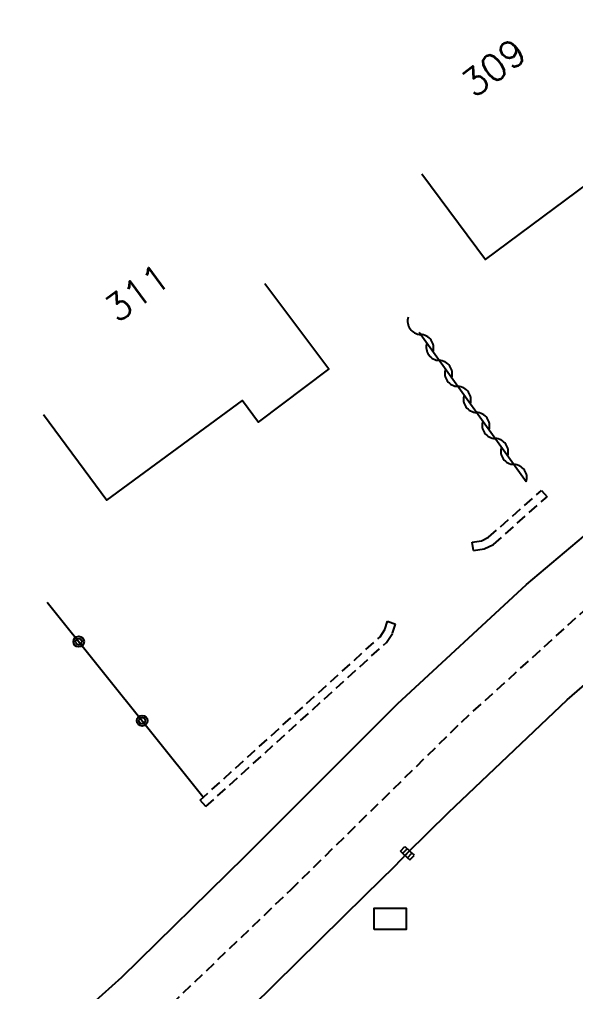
# Model space of a CAD drawing. Header units: millimetres. Extents: x 133016 to 134000, y 142000 to 143000.
# Drawn here: x 133351.46 to 133377.51, y 142299.89 to 142345.48 of the extents above; entities that cross this region are included whole.
import ezdxf
from ezdxf.enums import TextEntityAlignment as Align

# ---------------------------------------------------------------- set-up
doc = ezdxf.new("R2010")
doc.units = ezdxf.units.MM
doc.linetypes.add('DASHED', pattern=[0.75, 0.5, -0.25])
doc.layers.get('0').update_dxf_attribs({"linetype": 'CONTINUOUS'})
for name, color, linetype in [('W0001', 6, 'DASHED'), ('W0008', 7, 'CONTINUOUS'), ('W0100', 7, 'CONTINUOUS'), ('W0112', 1, 'DASHED'), ('W0310', 3, 'CONTINUOUS'), ('W0322', 7, 'CONTINUOUS'), ('W0400', 7, 'CONTINUOUS'), ('W0991', 7, 'CONTINUOUS'), ('W1471', 7, 'CONTINUOUS')]:
    doc.layers.add(name, color=color, linetype=linetype)
doc.styles.get("Standard").update_dxf_attribs({"font": 'romans.shx', "width": 0.85})

# ---------------------------------------------------------------- blocks, each defined once
blk = doc.blocks.new('t310o')
at = {"color": 0, "linetype": 'Continuous'}
for centre, start, end in [((-0.5, 0.375), 216.8699, 323.1304), ((0.5, -0.375), 36.8699, 143.1303)]:
    blk.add_arc(centre, 0.625, start, end, dxfattribs=at)
blk = doc.blocks.new('t322o')
at = {"color": 0, "linetype": 'Continuous'}
for radius in [0.25, 0.15]:
    blk.add_circle((0, 0), radius, dxfattribs=at)
blk = doc.blocks.new('T1471')
at = {"color": 0, "linetype": 'Continuous', "flags": 128}
blk.add_lwpolyline([(-0.75, -0.5), (-0.75, 0.5), (0.75, 0.5), (0.75, -0.5), (-0.75, -0.5)], dxfattribs=at)
blk = doc.blocks.new('T400')
for p, q in [((-0.15, 0.3), (0.15, 0.3)), ((-0.15, -0.25), (-0.15, 0.3)), ((-0.15, 0.15), (0.15, 0.15)), ((-0.15, 0), (0.15, 0)), ((0.15, 0.3), (0.15, -0.25)), ((-0.15, -0.15), (0.15, -0.15)), ((-0.15, -0.25), (-0.15, -0.3)), ((-0.15, -0.3), (0.15, -0.3)), ((0.15, -0.3), (0.15, -0.25))]:
    blk.add_line(p, q)

msp = doc.modelspace()

# ---------------------------------------------------------------- linework, layer by layer
at = {"layer": 'W0001'}
msp.add_lwpolyline([(133298.314, 142262.823), (133304.768, 142264.947), (133311, 142266.764), (133318.644, 142270.241), (133326.256, 142274.118), (133331.708, 142277.386), (133339.108, 142282.346), (133345.882, 142287.617), (133355.344, 142296.191), (133364.168, 142304.662), (133372.162, 142312.525), (133378.148, 142317.978), (133383.336, 142322.254), (133389.795, 142327.07), (133398.998, 142333.37), (133408.988, 142339.64)], dxfattribs=at)
at = {"layer": 'W0008'}
for points in [[(133306.849, 142260.526), (133311.334, 142262.999), (133315.102, 142264.856), (133320.38, 142267.606), (133326.825, 142271.365), (133330.096, 142273.371), (133333.249, 142275.443), (133340.756, 142280.608), (133345.268, 142284.044), (133351.449, 142289.278), (133355.975, 142293.176), (133360.21, 142297.067), (133367.665, 142304.419), (133369.036, 142305.765), (133369.628, 142306.375), (133371.555, 142308.286), (133377.12, 142313.569), (133382.016, 142317.828), (133384.488, 142319.829), (133388.304, 142322.76), (133392.891, 142326.117), (133401.365, 142331.691), (133423.479, 142345.476)], [(133351.73, 142296.498), (133356.259, 142300.569), (133362.01, 142306.223), (133369.173, 142313.374), (133375.213, 142318.973), (133378.474, 142321.735), (133381.106, 142323.869), (133389.225, 142329.88), (133395.857, 142334.541), (133400.935, 142337.872), (133405.275, 142340.517)]]:
    msp.add_lwpolyline(points, dxfattribs=at)
at = {"layer": 'W0100'}
for points in [[(133370.313, 142338.239), (133373.295, 142334.225), (133382.933, 142341.386)], [(133352.585, 142326.951), (133355.552, 142322.926), (133361.911, 142327.613), (133362.653, 142326.593), (133365.957, 142329.075), (133362.954, 142333.073), (133362.954, 142333.073), (133362.954, 142333.073), (133362.954, 142333.073), (133362.954, 142333.073), (133362.954, 142333.073), (133362.954, 142333.073), (133362.954, 142333.073), (133362.954, 142333.073), (133362.954, 142333.073), (133362.954, 142333.073), (133362.954, 142333.073), (133362.954, 142333.073), (133362.954, 142333.073), (133362.954, 142333.073), (133362.954, 142333.073), (133362.954, 142333.073), (133362.954, 142333.073), (133362.954, 142333.073), (133362.954, 142333.073), (133362.954, 142333.073), (133362.954, 142333.073), (133362.954, 142333.073), (133362.954, 142333.073), (133362.954, 142333.073), (133362.954, 142333.073), (133362.954, 142333.073), (133362.954, 142333.073), (133362.954, 142333.073), (133362.954, 142333.073), (133362.954, 142333.073), (133362.954, 142333.073), (133362.954, 142333.073), (133362.954, 142333.073), (133362.954, 142333.073), (133362.954, 142333.073), (133362.954, 142333.073), (133362.954, 142333.073), (133362.954, 142333.073), (133362.954, 142333.073), (133362.954, 142333.073), (133362.954, 142333.073), (133362.954, 142333.073), (133362.954, 142333.073), (133362.954, 142333.073), (133362.954, 142333.073), (133362.954, 142333.073), (133362.954, 142333.073), (133362.954, 142333.073), (133362.954, 142333.073), (133362.954, 142333.073), (133362.954, 142333.073), (133362.954, 142333.073), (133362.954, 142333.073), (133362.954, 142333.073), (133362.954, 142333.073), (133362.954, 142333.073), (133362.954, 142333.073), (133362.954, 142333.073), (133362.954, 142333.073), (133362.954, 142333.073), (133362.954, 142333.073), (133362.954, 142333.073), (133362.954, 142333.073), (133362.954, 142333.073), (133362.954, 142333.073), (133362.954, 142333.073), (133362.954, 142333.073), (133362.954, 142333.073), (133362.954, 142333.073), (133362.954, 142333.073), (133362.954, 142333.073), (133362.954, 142333.073), (133362.954, 142333.073), (133362.954, 142333.073), (133362.954, 142333.073), (133362.954, 142333.073), (133362.954, 142333.073), (133362.954, 142333.073), (133362.954, 142333.073), (133362.954, 142333.073), (133362.954, 142333.073), (133362.954, 142333.073), (133362.954, 142333.073), (133362.954, 142333.073), (133362.954, 142333.073), (133362.954, 142333.073), (133362.954, 142333.073), (133362.954, 142333.073), (133362.954, 142333.073), (133362.954, 142333.073), (133362.954, 142333.073), (133362.954, 142333.073), (133362.954, 142333.073), (133362.954, 142333.073), (133362.954, 142333.073), (133362.954, 142333.073), (133362.954, 142333.073), (133362.954, 142333.073), (133362.954, 142333.073), (133362.954, 142333.073), (133362.954, 142333.073), (133362.954, 142333.073), (133362.954, 142333.073), (133362.954, 142333.073), (133362.954, 142333.073), (133362.954, 142333.073), (133362.954, 142333.073), (133362.954, 142333.073), (133362.954, 142333.073), (133362.954, 142333.073), (133362.954, 142333.073), (133362.954, 142333.073), (133362.954, 142333.073), (133362.954, 142333.073)]]:
    msp.add_lwpolyline(points, dxfattribs=at)
at = {"layer": 'W0112'}
for points in [[(133372.725, 142320.57), (133372.667, 142320.965), (133373.106, 142321.03), (133373.434, 142321.19), (133375.914, 142323.393), (133376.18, 142323.094), (133376.18, 142323.094), (133376.18, 142323.094), (133376.18, 142323.094), (133376.18, 142323.094), (133376.18, 142323.094), (133376.18, 142323.094), (133376.18, 142323.094), (133376.18, 142323.094), (133376.18, 142323.094), (133376.18, 142323.094), (133376.18, 142323.094), (133376.18, 142323.094), (133376.18, 142323.094), (133376.18, 142323.094), (133376.18, 142323.094), (133376.18, 142323.094), (133376.18, 142323.094), (133376.18, 142323.094), (133376.18, 142323.094), (133376.18, 142323.094), (133376.18, 142323.094), (133376.18, 142323.094), (133376.18, 142323.094), (133376.18, 142323.094), (133376.18, 142323.094), (133376.18, 142323.094), (133376.18, 142323.094), (133376.18, 142323.094), (133376.18, 142323.094), (133376.18, 142323.094), (133376.18, 142323.094), (133376.18, 142323.094), (133376.18, 142323.094), (133376.18, 142323.094), (133376.18, 142323.094), (133376.18, 142323.094), (133376.18, 142323.094), (133376.18, 142323.094), (133376.18, 142323.094), (133376.18, 142323.094), (133376.18, 142323.094), (133376.18, 142323.094), (133376.18, 142323.094), (133376.18, 142323.094), (133376.18, 142323.094), (133376.18, 142323.094), (133376.18, 142323.094), (133376.18, 142323.094), (133376.18, 142323.094), (133376.18, 142323.094), (133376.18, 142323.094), (133376.18, 142323.094), (133376.18, 142323.094), (133376.18, 142323.094), (133376.18, 142323.094), (133376.18, 142323.094), (133376.18, 142323.094), (133376.18, 142323.094), (133376.18, 142323.094), (133376.18, 142323.094), (133376.18, 142323.094), (133376.18, 142323.094), (133376.18, 142323.094), (133376.18, 142323.094), (133376.18, 142323.094), (133376.18, 142323.094), (133376.18, 142323.094), (133376.18, 142323.094), (133376.18, 142323.094), (133376.18, 142323.094), (133376.18, 142323.094), (133376.18, 142323.094), (133376.18, 142323.094), (133376.18, 142323.094), (133376.18, 142323.094), (133376.18, 142323.094), (133376.18, 142323.094), (133376.18, 142323.094), (133376.18, 142323.094), (133376.18, 142323.094), (133376.18, 142323.094), (133376.18, 142323.094), (133376.18, 142323.094), (133376.18, 142323.094), (133376.18, 142323.094), (133376.18, 142323.094), (133376.18, 142323.094), (133376.18, 142323.094), (133376.18, 142323.094), (133376.18, 142323.094), (133376.18, 142323.094), (133376.18, 142323.094), (133376.18, 142323.094), (133376.18, 142323.094), (133376.18, 142323.094), (133376.18, 142323.094), (133376.18, 142323.094), (133376.18, 142323.094), (133376.18, 142323.094), (133376.18, 142323.094), (133376.18, 142323.094), (133376.18, 142323.094), (133376.18, 142323.094), (133376.18, 142323.094), (133376.18, 142323.094), (133376.18, 142323.094), (133376.18, 142323.094), (133376.18, 142323.094), (133376.18, 142323.094), (133376.18, 142323.094), (133376.18, 142323.094), (133376.18, 142323.094), (133376.18, 142323.094), (133376.18, 142323.094)], [(133372.725, 142320.57), (133373.226, 142320.644), (133373.659, 142320.855), (133376.18, 142323.094), (133376.18, 142323.094), (133376.18, 142323.094), (133376.18, 142323.094), (133376.18, 142323.094), (133376.18, 142323.094), (133376.18, 142323.094), (133376.18, 142323.094), (133376.18, 142323.094), (133376.18, 142323.094), (133376.18, 142323.094), (133376.18, 142323.094), (133376.18, 142323.094), (133376.18, 142323.094), (133376.18, 142323.094), (133376.18, 142323.094), (133376.18, 142323.094), (133376.18, 142323.094), (133376.18, 142323.094), (133376.18, 142323.094), (133376.18, 142323.094), (133376.18, 142323.094), (133376.18, 142323.094), (133376.18, 142323.094), (133376.18, 142323.094), (133376.18, 142323.094), (133376.18, 142323.094), (133376.18, 142323.094), (133376.18, 142323.094), (133376.18, 142323.094), (133376.18, 142323.094), (133376.18, 142323.094), (133376.18, 142323.094), (133376.18, 142323.094), (133376.18, 142323.094), (133376.18, 142323.094), (133376.18, 142323.094), (133376.18, 142323.094), (133376.18, 142323.094), (133376.18, 142323.094), (133376.18, 142323.094), (133376.18, 142323.094), (133376.18, 142323.094), (133376.18, 142323.094), (133376.18, 142323.094), (133376.18, 142323.094), (133376.18, 142323.094), (133376.18, 142323.094), (133376.18, 142323.094), (133376.18, 142323.094), (133376.18, 142323.094), (133376.18, 142323.094), (133376.18, 142323.094), (133376.18, 142323.094), (133376.18, 142323.094), (133376.18, 142323.094), (133376.18, 142323.094), (133376.18, 142323.094), (133376.18, 142323.094), (133376.18, 142323.094), (133376.18, 142323.094), (133376.18, 142323.094), (133376.18, 142323.094), (133376.18, 142323.094), (133376.18, 142323.094), (133376.18, 142323.094), (133376.18, 142323.094), (133376.18, 142323.094), (133376.18, 142323.094), (133376.18, 142323.094), (133376.18, 142323.094), (133376.18, 142323.094), (133376.18, 142323.094), (133376.18, 142323.094), (133376.18, 142323.094), (133376.18, 142323.094), (133376.18, 142323.094), (133376.18, 142323.094), (133376.18, 142323.094), (133376.18, 142323.094), (133376.18, 142323.094), (133376.18, 142323.094), (133376.18, 142323.094), (133376.18, 142323.094), (133376.18, 142323.094), (133376.18, 142323.094), (133376.18, 142323.094), (133376.18, 142323.094), (133376.18, 142323.094), (133376.18, 142323.094), (133376.18, 142323.094), (133376.18, 142323.094), (133376.18, 142323.094), (133376.18, 142323.094), (133376.18, 142323.094), (133376.18, 142323.094), (133376.18, 142323.094), (133376.18, 142323.094), (133376.18, 142323.094), (133376.18, 142323.094), (133376.18, 142323.094), (133376.18, 142323.094), (133376.18, 142323.094), (133376.18, 142323.094), (133376.18, 142323.094), (133376.18, 142323.094), (133376.18, 142323.094), (133376.18, 142323.094), (133376.18, 142323.094), (133376.18, 142323.094), (133376.18, 142323.094), (133376.18, 142323.094), (133376.18, 142323.094), (133376.18, 142323.094), (133376.18, 142323.094), (133376.18, 142323.094), (133376.18, 142323.094)], [(133360.187, 142308.561), (133359.918, 142308.857), (133368.348, 142316.524), (133368.567, 142316.867), (133368.703, 142317.251), (133369.08, 142317.117), (133369.08, 142317.117), (133369.08, 142317.117), (133369.08, 142317.117), (133369.08, 142317.117), (133369.08, 142317.117), (133369.08, 142317.117), (133369.08, 142317.117), (133369.08, 142317.117), (133369.08, 142317.117), (133369.08, 142317.117), (133369.08, 142317.117), (133369.08, 142317.117), (133369.08, 142317.117), (133369.08, 142317.117), (133369.08, 142317.117), (133369.08, 142317.117), (133369.08, 142317.117), (133369.08, 142317.117), (133369.08, 142317.117), (133369.08, 142317.117), (133369.08, 142317.117), (133369.08, 142317.117), (133369.08, 142317.117), (133369.08, 142317.117), (133369.08, 142317.117), (133369.08, 142317.117), (133369.08, 142317.117), (133369.08, 142317.117), (133369.08, 142317.117), (133369.08, 142317.117), (133369.08, 142317.117), (133369.08, 142317.117), (133369.08, 142317.117), (133369.08, 142317.117), (133369.08, 142317.117), (133369.08, 142317.117), (133369.08, 142317.117), (133369.08, 142317.117), (133369.08, 142317.117), (133369.08, 142317.117), (133369.08, 142317.117), (133369.08, 142317.117), (133369.08, 142317.117), (133369.08, 142317.117), (133369.08, 142317.117), (133369.08, 142317.117), (133369.08, 142317.117), (133369.08, 142317.117), (133369.08, 142317.117), (133369.08, 142317.117), (133369.08, 142317.117), (133369.08, 142317.117), (133369.08, 142317.117), (133369.08, 142317.117), (133369.08, 142317.117), (133369.08, 142317.117), (133369.08, 142317.117), (133369.08, 142317.117), (133369.08, 142317.117), (133369.08, 142317.117), (133369.08, 142317.117), (133369.08, 142317.117), (133369.08, 142317.117), (133369.08, 142317.117), (133369.08, 142317.117), (133369.08, 142317.117), (133369.08, 142317.117), (133369.08, 142317.117), (133369.08, 142317.117), (133369.08, 142317.117), (133369.08, 142317.117), (133369.08, 142317.117), (133369.08, 142317.117), (133369.08, 142317.117), (133369.08, 142317.117), (133369.08, 142317.117), (133369.08, 142317.117), (133369.08, 142317.117), (133369.08, 142317.117), (133369.08, 142317.117), (133369.08, 142317.117), (133369.08, 142317.117), (133369.08, 142317.117), (133369.08, 142317.117), (133369.08, 142317.117), (133369.08, 142317.117), (133369.08, 142317.117), (133369.08, 142317.117), (133369.08, 142317.117), (133369.08, 142317.117), (133369.08, 142317.117), (133369.08, 142317.117), (133369.08, 142317.117), (133369.08, 142317.117), (133369.08, 142317.117), (133369.08, 142317.117), (133369.08, 142317.117), (133369.08, 142317.117), (133369.08, 142317.117), (133369.08, 142317.117), (133369.08, 142317.117), (133369.08, 142317.117), (133369.08, 142317.117), (133369.08, 142317.117), (133369.08, 142317.117), (133369.08, 142317.117), (133369.08, 142317.117), (133369.08, 142317.117), (133369.08, 142317.117), (133369.08, 142317.117), (133369.08, 142317.117), (133369.08, 142317.117), (133369.08, 142317.117), (133369.08, 142317.117)], [(133360.187, 142308.561), (133368.657, 142316.264), (133368.929, 142316.691), (133369.08, 142317.117), (133369.08, 142317.117), (133369.08, 142317.117), (133369.08, 142317.117), (133369.08, 142317.117), (133369.08, 142317.117), (133369.08, 142317.117), (133369.08, 142317.117), (133369.08, 142317.117), (133369.08, 142317.117), (133369.08, 142317.117), (133369.08, 142317.117), (133369.08, 142317.117), (133369.08, 142317.117), (133369.08, 142317.117), (133369.08, 142317.117), (133369.08, 142317.117), (133369.08, 142317.117), (133369.08, 142317.117), (133369.08, 142317.117), (133369.08, 142317.117), (133369.08, 142317.117), (133369.08, 142317.117), (133369.08, 142317.117), (133369.08, 142317.117), (133369.08, 142317.117), (133369.08, 142317.117), (133369.08, 142317.117), (133369.08, 142317.117), (133369.08, 142317.117), (133369.08, 142317.117), (133369.08, 142317.117), (133369.08, 142317.117), (133369.08, 142317.117), (133369.08, 142317.117), (133369.08, 142317.117), (133369.08, 142317.117), (133369.08, 142317.117), (133369.08, 142317.117), (133369.08, 142317.117), (133369.08, 142317.117), (133369.08, 142317.117), (133369.08, 142317.117), (133369.08, 142317.117), (133369.08, 142317.117), (133369.08, 142317.117), (133369.08, 142317.117), (133369.08, 142317.117), (133369.08, 142317.117), (133369.08, 142317.117), (133369.08, 142317.117), (133369.08, 142317.117), (133369.08, 142317.117), (133369.08, 142317.117), (133369.08, 142317.117), (133369.08, 142317.117), (133369.08, 142317.117), (133369.08, 142317.117), (133369.08, 142317.117), (133369.08, 142317.117), (133369.08, 142317.117), (133369.08, 142317.117), (133369.08, 142317.117), (133369.08, 142317.117), (133369.08, 142317.117), (133369.08, 142317.117), (133369.08, 142317.117), (133369.08, 142317.117), (133369.08, 142317.117), (133369.08, 142317.117), (133369.08, 142317.117), (133369.08, 142317.117), (133369.08, 142317.117), (133369.08, 142317.117), (133369.08, 142317.117), (133369.08, 142317.117), (133369.08, 142317.117), (133369.08, 142317.117), (133369.08, 142317.117), (133369.08, 142317.117), (133369.08, 142317.117), (133369.08, 142317.117), (133369.08, 142317.117), (133369.08, 142317.117), (133369.08, 142317.117), (133369.08, 142317.117), (133369.08, 142317.117), (133369.08, 142317.117), (133369.08, 142317.117), (133369.08, 142317.117), (133369.08, 142317.117), (133369.08, 142317.117), (133369.08, 142317.117), (133369.08, 142317.117), (133369.08, 142317.117), (133369.08, 142317.117), (133369.08, 142317.117), (133369.08, 142317.117), (133369.08, 142317.117), (133369.08, 142317.117), (133369.08, 142317.117), (133369.08, 142317.117), (133369.08, 142317.117), (133369.08, 142317.117), (133369.08, 142317.117), (133369.08, 142317.117), (133369.08, 142317.117), (133369.08, 142317.117), (133369.08, 142317.117), (133369.08, 142317.117), (133369.08, 142317.117), (133369.08, 142317.117), (133369.08, 142317.117), (133369.08, 142317.117), (133369.08, 142317.117), (133369.08, 142317.117), (133369.08, 142317.117)]]:
    msp.add_lwpolyline(points, dxfattribs=at)
at = {"layer": 'W0310'}
for points in [[(133375.2, 142323.794), (133375.2, 142323.794), (133375.2, 142323.794), (133375.2, 142323.794), (133375.2, 142323.794), (133375.2, 142323.794), (133375.2, 142323.794), (133375.2, 142323.794), (133375.2, 142323.794), (133375.2, 142323.794), (133375.2, 142323.794), (133375.2, 142323.794), (133375.2, 142323.794), (133375.2, 142323.794), (133375.2, 142323.794), (133375.2, 142323.794), (133375.2, 142323.794), (133375.2, 142323.794), (133375.2, 142323.794), (133370.182, 142330.796)], [(133375.2, 142323.794), (133375.2, 142323.794), (133375.2, 142323.794), (133375.2, 142323.794), (133375.2, 142323.794), (133375.2, 142323.794), (133375.2, 142323.794), (133375.2, 142323.794), (133375.2, 142323.794), (133375.2, 142323.794), (133375.2, 142323.794), (133375.2, 142323.794), (133375.2, 142323.794), (133375.2, 142323.794), (133375.2, 142323.794), (133375.2, 142323.794), (133375.2, 142323.794), (133375.2, 142323.794), (133375.2, 142323.794), (133375.2, 142323.794), (133375.2, 142323.794), (133375.2, 142323.794), (133375.2, 142323.794), (133375.2, 142323.794), (133375.2, 142323.794), (133375.2, 142323.794), (133375.2, 142323.794), (133375.2, 142323.794), (133375.2, 142323.794), (133375.2, 142323.794), (133375.2, 142323.794), (133375.2, 142323.794), (133375.2, 142323.794), (133375.2, 142323.794), (133375.2, 142323.794), (133375.2, 142323.794), (133375.2, 142323.794), (133375.2, 142323.794), (133375.2, 142323.794), (133375.2, 142323.794), (133375.2, 142323.794), (133375.2, 142323.794), (133375.2, 142323.794), (133375.2, 142323.794), (133375.2, 142323.794), (133375.2, 142323.794), (133375.2, 142323.794), (133375.2, 142323.794), (133375.2, 142323.794), (133375.2, 142323.794), (133375.2, 142323.794), (133375.2, 142323.794), (133375.2, 142323.794), (133375.2, 142323.794), (133375.2, 142323.794), (133375.2, 142323.794), (133375.2, 142323.794), (133375.2, 142323.794), (133375.2, 142323.794), (133375.2, 142323.794), (133375.2, 142323.794), (133375.2, 142323.794), (133375.2, 142323.794), (133375.2, 142323.794), (133375.2, 142323.794), (133375.2, 142323.794), (133375.2, 142323.794), (133375.2, 142323.794), (133375.2, 142323.794), (133375.2, 142323.794), (133375.2, 142323.794), (133375.2, 142323.794), (133375.2, 142323.794), (133375.2, 142323.794), (133375.2, 142323.794), (133375.2, 142323.794), (133375.2, 142323.794), (133375.2, 142323.794), (133375.2, 142323.794), (133375.2, 142323.794), (133375.2, 142323.794), (133375.2, 142323.794), (133375.2, 142323.794), (133375.2, 142323.794), (133375.2, 142323.794), (133375.2, 142323.794), (133375.2, 142323.794), (133375.2, 142323.794), (133375.2, 142323.794), (133375.2, 142323.794), (133375.2, 142323.794), (133375.2, 142323.794), (133375.2, 142323.794), (133375.2, 142323.794), (133375.2, 142323.794), (133375.2, 142323.794), (133375.2, 142323.794), (133375.2, 142323.794), (133375.2, 142323.794), (133375.2, 142323.794), (133375.2, 142323.794)]]:
    msp.add_lwpolyline(points, dxfattribs=at)
at = {"layer": 'W0322'}
for points in [[(133352.749, 142318.15), (133360.052, 142309.037), (133360.052, 142309.037), (133360.052, 142309.037), (133360.052, 142309.037), (133360.052, 142309.037), (133360.052, 142309.037), (133360.052, 142309.037), (133360.052, 142309.037), (133360.052, 142309.037), (133360.052, 142309.037), (133360.052, 142309.037), (133360.052, 142309.037), (133360.052, 142309.037), (133360.052, 142309.037), (133360.052, 142309.037), (133360.052, 142309.037), (133360.052, 142309.037), (133360.052, 142309.037), (133360.052, 142309.037), (133360.052, 142309.037), (133360.052, 142309.037), (133360.052, 142309.037), (133360.052, 142309.037), (133360.052, 142309.037), (133360.052, 142309.037), (133360.052, 142309.037), (133360.052, 142309.037), (133360.052, 142309.037), (133360.052, 142309.037), (133360.052, 142309.037), (133360.052, 142309.037), (133360.052, 142309.037), (133360.052, 142309.037), (133360.052, 142309.037), (133360.052, 142309.037), (133360.052, 142309.037), (133360.052, 142309.037), (133360.052, 142309.037), (133360.052, 142309.037), (133360.052, 142309.037), (133360.052, 142309.037), (133360.052, 142309.037), (133360.052, 142309.037), (133360.052, 142309.037), (133360.052, 142309.037), (133360.052, 142309.037), (133360.052, 142309.037), (133360.052, 142309.037), (133360.052, 142309.037), (133360.052, 142309.037), (133360.052, 142309.037), (133360.052, 142309.037), (133360.052, 142309.037), (133360.052, 142309.037), (133360.052, 142309.037), (133360.052, 142309.037), (133360.052, 142309.037), (133360.052, 142309.037), (133360.052, 142309.037), (133360.052, 142309.037), (133360.052, 142309.037), (133360.052, 142309.037), (133360.052, 142309.037), (133360.052, 142309.037), (133360.052, 142309.037), (133360.052, 142309.037), (133360.052, 142309.037), (133360.052, 142309.037), (133360.052, 142309.037), (133360.052, 142309.037), (133360.052, 142309.037), (133360.052, 142309.037), (133360.052, 142309.037), (133360.052, 142309.037), (133360.052, 142309.037), (133360.052, 142309.037), (133360.052, 142309.037), (133360.052, 142309.037), (133360.052, 142309.037), (133360.052, 142309.037), (133360.052, 142309.037), (133360.052, 142309.037), (133360.052, 142309.037), (133360.052, 142309.037), (133360.052, 142309.037), (133360.052, 142309.037), (133360.052, 142309.037), (133360.052, 142309.037), (133360.052, 142309.037), (133360.052, 142309.037), (133360.052, 142309.037), (133360.052, 142309.037), (133360.052, 142309.037), (133360.052, 142309.037), (133360.052, 142309.037), (133360.052, 142309.037), (133360.052, 142309.037), (133360.052, 142309.037), (133360.052, 142309.037), (133360.052, 142309.037)], [(133360.052, 142309.037), (133360.052, 142309.037), (133360.052, 142309.037), (133360.052, 142309.037), (133360.052, 142309.037), (133360.052, 142309.037), (133360.052, 142309.037), (133360.052, 142309.037), (133360.052, 142309.037), (133360.052, 142309.037), (133360.052, 142309.037), (133360.052, 142309.037), (133360.052, 142309.037), (133360.052, 142309.037), (133360.052, 142309.037), (133360.052, 142309.037), (133360.052, 142309.037), (133360.052, 142309.037), (133360.052, 142309.037), (133360.052, 142309.037)]]:
    msp.add_lwpolyline(points, dxfattribs=at)

# ---------------------------------------------------------------- block references
at = {"layer": 'W0310', "rotation": 125.627343446196}
for p in [(133370.249, 142330.703), (133371.122, 142329.484), (133371.996, 142328.265), (133372.87, 142327.045), (133373.744, 142325.826), (133374.617, 142324.607)]:
    msp.add_blockref('t310o', p, dxfattribs=at)
at = {"layer": 'W0322', "rotation": 308.7080180383043}
for p in [(133354.234, 142316.297), (133357.205, 142312.59)]:
    msp.add_blockref('t322o', p, dxfattribs=at)
at = {"layer": 'W0400', "rotation": 45.83376904073089}
msp.add_blockref('T400', (133369.628, 142306.375), dxfattribs=at)
at = {"layer": 'W1471'}
msp.add_blockref('T1471', (133368.826, 142303.306), dxfattribs=at)

# ---------------------------------------------------------------- texts
at = {"layer": 'W0991'}
for s, rotation, p in [('309', 36.6094, (133373.673, 142343.226)), ('311', 36.3923, (133356.964, 142332.663))]:
    msp.add_text(s, height=1.25, rotation=rotation, dxfattribs=at).set_placement(p, align=Align.MIDDLE)

doc.saveas('drawing.dxf')
